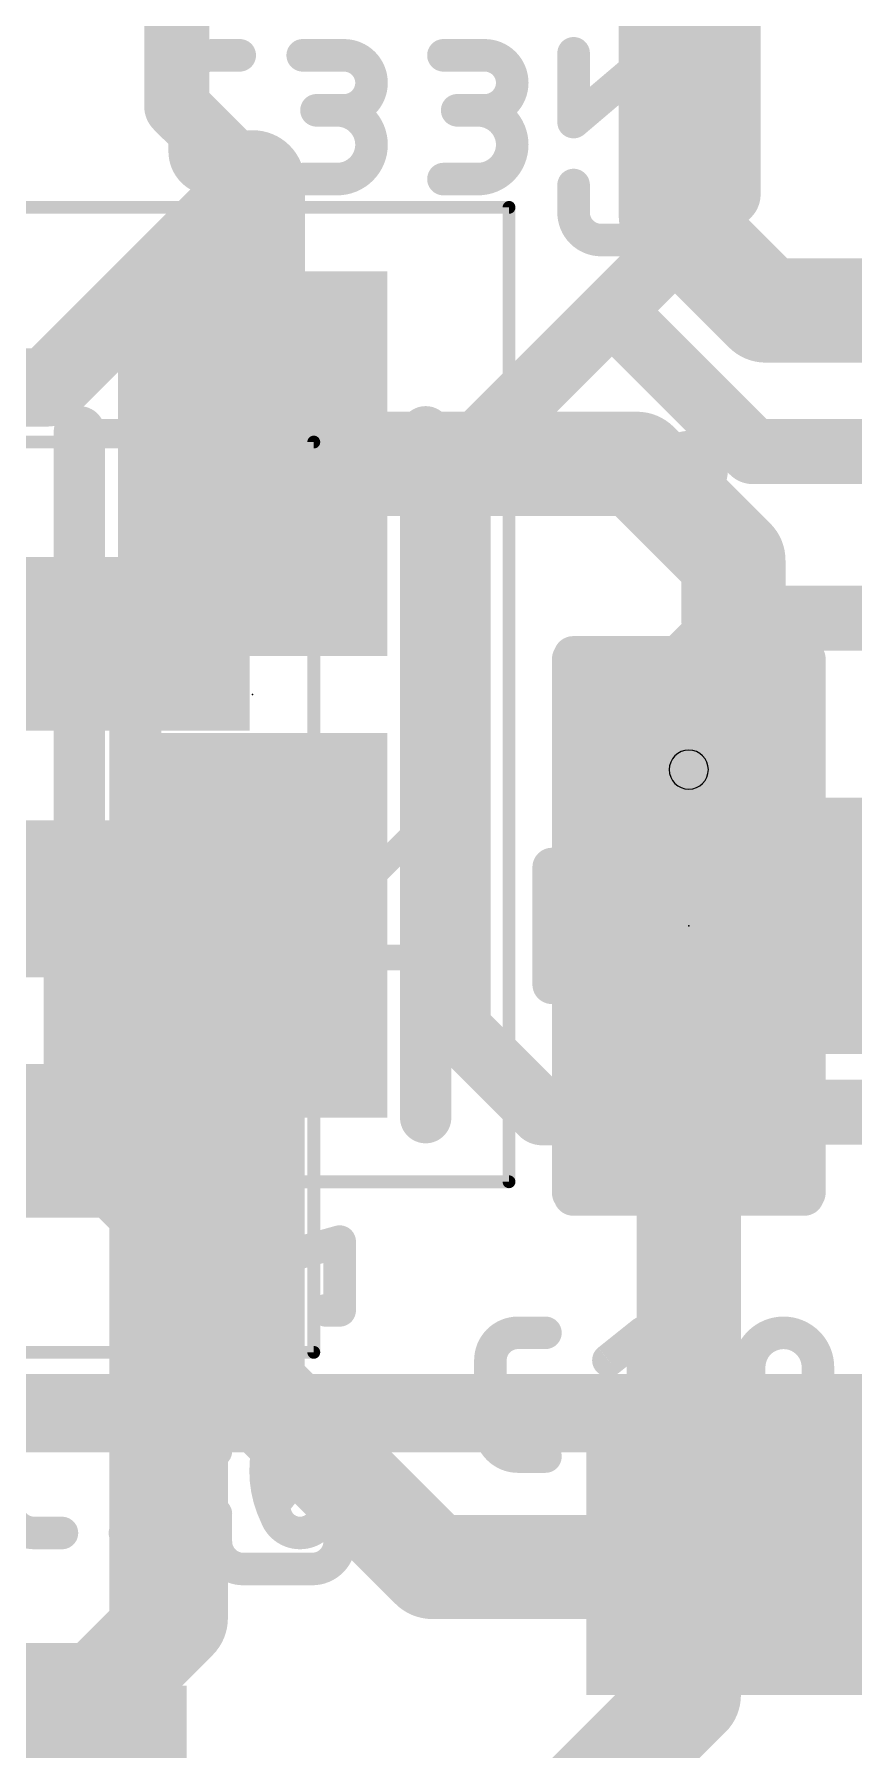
# Model space of a CAD drawing. Extents: x 23.6 to 57.9, y 14.1 to 54.9.
# Drawn here: x 37.05 to 40.24, y 17.79 to 24.48 of the extents above; entities that cross this region are included whole.
import ezdxf

# ---------------------------------------------------------------- set-up
doc = ezdxf.new("R2010")
doc.units = 0
for name, color, linetype in [('1', 12, 'CONTINUOUS'), ('16', 132, 'CONTINUOUS'), ('18', 110, 'CONTINUOUS'), ('21', 253, 'CONTINUOUS'), ('22', 253, 'CONTINUOUS'), ('23', 53, 'CONTINUOUS'), ('24', 53, 'CONTINUOUS'), ('25', 253, 'CONTINUOUS'), ('26', 253, 'CONTINUOUS'), ('39', 12, 'CONTINUOUS'), ('41', 12, 'CONTINUOUS'), ('51', 253, 'CONTINUOUS'), ('52', 253, 'CONTINUOUS')]:
    doc.layers.add(name, color=color, linetype=linetype)

# ---------------------------------------------------------------- blocks, each defined once
blk = doc.blocks.new('RECT')
blk.add_solid([(-0.5, -0.5), (0.5, -0.5), (-0.5, 0.5), (0.5, 0.5)])
blk = doc.blocks.new('ROUNDV')
at = {"const_width": 0.5}
blk.add_lwpolyline([(0, -0.25, 1), (0, 0.25, 1), (0, -0.25)], format="xyb", dxfattribs=at)

msp = doc.modelspace()

# ---------------------------------------------------------------- linework, layer by layer
at = {"layer": '1'}
for points, const_width in [([(39.753, 25.283), (39.753, 23.853)], 0.254), ([(37.604, 25.105), (37.604, 24.196)], 0.254), ([(37.604, 24.196), (37.9, 23.9)], 0.254), ([(37.1, 23.1), (37.9, 23.9)], 0.3048), ([(39.753, 23.853), (39.3, 23.4)], 0.254), ([(39.3, 23.4), (38.7, 22.8)], 0.254), ([(39.85, 22.85), (39.3, 23.4)], 0.254), ([(35.3, 23.1), (37.1, 23.1)], 0.3048), ([(40.825, 22.85), (39.85, 22.85)], 0.254), ([(38.7, 22.8), (38.7, 20.6)], 0.254), ([(39.7738, 22.2), (39.6, 22.0262)], 0.254), ([(40.825, 22.2), (39.7738, 22.2)], 0.254), ([(36.562, 22.062), (37.288, 22.062)], 0.3048), ([(39.6, 21.7262), (39.6, 22.0262)], 0.254), ([(37.288, 21.112), (37.288, 20.162)], 0.4064), ([(38.7, 20.6), (39.0286, 20.2714)], 0.254), ([(39.6, 20.2714), (39.5, 20.2714)], 0.4064), ([(39.6, 18), (39.6, 20.2714)], 0.4064), ([(37.288, 20.162), (37.6, 19.85)], 0.4064), ([(39.0286, 20.2714), (39.6, 20.2714)], 0.254), ([(39.6, 20.2738), (40.4738, 20.2738)], 0.254), ([(39.6, 20.2738), (39.6, 20.2714)], 0.19), ([(37.6, 19.85), (37.6, 18.3)], 0.4064), ([(33.5, 19.1), (51.9, 19.1)], 0.3048), ([(37.6, 18.3), (37.3, 18)], 0.4064), ([(37.3, 18), (34.8, 18)], 0.4064), ([(38.9262, 17.3262), (39.6, 18)], 0.4064)]:
    msp.add_lwpolyline(points, dxfattribs=dict(at, const_width=const_width))
for points, const_width in [([(37.6489, 24.2409, 1), (37.5591, 24.1511)], 0.127), ([(37.5405, 24.196, 1), (37.6675, 24.196)], 0.127), ([(37.9539, 23.8461, 1), (37.8461, 23.9539)], 0.1524), ([(37.8551, 23.8551, 1), (37.9449, 23.9449)], 0.127), ([(39.7979, 23.8081, 1), (39.7081, 23.8979)], 0.127), ([(39.6895, 23.853, 1), (39.8165, 23.853)], 0.127), ([(39.3449, 23.4449, 1), (39.2551, 23.3551)], 0.127), ([(39.2551, 23.4449, 1), (39.3449, 23.3551)], 0.127), ([(39.3449, 23.3551, 1), (39.2551, 23.4449)], 0.127), ([(37.0461, 23.1539, 1), (37.1539, 23.0461)], 0.1524), ([(37.1, 23.0238, 1), (37.1, 23.1762)], 0.1524), ([(39.85, 22.9135, 1), (39.85, 22.7865)], 0.127), ([(39.8051, 22.8051, 1), (39.8949, 22.8949)], 0.127), ([(38.7635, 22.8, 1), (38.6365, 22.8)], 0.127), ([(38.6551, 22.8449, 1), (38.7449, 22.7551)], 0.127), ([(39.7738, 22.2635, 1), (39.7738, 22.1365)], 0.127), ([(39.8187, 22.1551, 1), (39.7289, 22.2449)], 0.127), ([(37.288, 21.9858, 1), (37.288, 22.1382)], 0.1524), ([(39.6635, 22.0262, 1), (39.5365, 22.0262)], 0.127), ([(39.5551, 22.0711, 1), (39.6449, 21.9813)], 0.127), ([(39.5365, 21.7262, 1), (39.6635, 21.7262)], 0.127), ([(37.3896, 21.112, 1), (37.1864, 21.112)], 0.2032), ([(38.7449, 20.6449, 1), (38.6551, 20.5551)], 0.127), ([(38.6365, 20.6, 1), (38.7635, 20.6)], 0.127), ([(39.5, 20.373, 1), (39.5, 20.1698)], 0.2032), ([(39.7016, 20.2714, 1), (39.4984, 20.2714)], 0.2032), ([(39.6, 20.1698, 1), (39.6, 20.373)], 0.2032), ([(37.3598, 20.2338, 1), (37.2162, 20.0902)], 0.2032), ([(39.0286, 20.3349, 1), (39.0286, 20.2079)], 0.127), ([(38.9837, 20.2265, 1), (39.0735, 20.3163)], 0.127), ([(39.6, 20.3373, 1), (39.6, 20.2103)], 0.127), ([(39.6475, 20.2738, 1), (39.5525, 20.2738)], 0.095), ([(39.6, 20.2079, 1), (39.6, 20.3349)], 0.127), ([(39.5525, 20.2714, 1), (39.6475, 20.2714)], 0.095), ([(37.1864, 20.162, 1), (37.3896, 20.162)], 0.2032), ([(37.7016, 19.85, 1), (37.4984, 19.85)], 0.2032), ([(37.5282, 19.7782, 1), (37.6718, 19.9218)], 0.2032), ([(37.6718, 18.2282, 1), (37.5282, 18.3718)], 0.2032), ([(37.4984, 18.3, 1), (37.7016, 18.3)], 0.2032), ([(37.3, 17.8984, 1), (37.3, 18.1016)], 0.2032), ([(39.6718, 17.9282, 1), (39.5282, 18.0718)], 0.2032), ([(37.2282, 18.0718, 1), (37.3718, 17.9282)], 0.2032), ([(39.4984, 18, 1), (39.7016, 18)], 0.2032)]:
    msp.add_lwpolyline(points, format="xyb", dxfattribs=dict(at, const_width=const_width))
at = {"layer": '16', "const_width": 0.4064}
for points in [[(39.53, 24.939), (39.53, 23.77)], [(37.9, 22.803), (37.9, 23.9)], [(39.53, 23.77), (39.9, 23.4)], [(39.9, 23.4), (40.6, 23.4)], [(37.8992, 22.8022), (37.9, 22.803)], [(37.8992, 22.8022), (39.3978, 22.8022)], [(39.3978, 22.8022), (39.7738, 22.4262)], [(39.7738, 22.4262), (39.7738, 22.2)], [(37.8992, 21.0022), (36.1978, 21.0022)], [(37.8992, 19.2008), (37.8992, 21.0022)], [(38.6, 18.5), (37.8992, 19.2008)], [(39.775, 18.5), (38.6, 18.5)], [(39.775, 18.5), (42.5, 18.5)]]:
    msp.add_lwpolyline(points, dxfattribs=at)
at = {"layer": '16', "const_width": 0.2032}
for points in [[(38.0016, 23.9, 1), (37.7984, 23.9)], [(39.6018, 23.8418, 1), (39.4582, 23.6982)], [(39.4284, 23.77, 1), (39.6316, 23.77)], [(39.9, 23.5016, 1), (39.9, 23.2984)], [(39.8282, 23.3282, 1), (39.9718, 23.4718)], [(37.8992, 22.9038, 1), (37.8992, 22.7006)], [(37.8274, 22.874, 1), (37.971, 22.7304)], [(37.9718, 22.7312, 1), (37.8282, 22.8748)], [(39.4696, 22.874, 1), (39.326, 22.7304)], [(39.3978, 22.7006, 1), (39.3978, 22.9038)], [(37.7984, 22.803, 1), (38.0016, 22.803)], [(39.8754, 22.4262, 1), (39.6722, 22.4262)], [(39.702, 22.3544, 1), (39.8456, 22.498)], [(39.6722, 22.2, 1), (39.8754, 22.2)], [(38.0008, 21.0022, 1), (37.7976, 21.0022)], [(37.8992, 20.9006, 1), (37.8992, 21.1038)], [(37.971, 19.2726, 1), (37.8274, 19.129)], [(37.7976, 19.2008, 1), (38.0008, 19.2008)], [(38.6, 18.6016, 1), (38.6, 18.3984)], [(38.5282, 18.4282, 1), (38.6718, 18.5718)], [(39.775, 18.6016, 1), (39.775, 18.3984)], [(39.775, 18.3984, 1), (39.775, 18.6016)]]:
    msp.add_lwpolyline(points, format="xyb", dxfattribs=at)
at = {"layer": '21'}
for points, const_width in [([(39.6, 22.8542, 1), (39.6, 22.7018)], 0.1524), ([(39.6, 22.7018, 1), (39.6, 22.8542)], 0.1524), ([(39.6, 22.8923, 1), (39.6, 22.8161)], 0.0762), ([(39.6, 22.8161, 1), (39.6, 22.8923)], 0.0762), ([(39.6, 22.7399, 1), (39.6, 22.6637)], 0.0762), ([(39.6, 22.6637, 1), (39.6, 22.7399)], 0.0762), ([(39.1047, 21.2286, 1), (39.0285, 21.2286)], 0.0762), ([(40.1715, 21.2286, 1), (40.0953, 21.2286)], 0.0762), ([(39.0285, 20.7714, 1), (39.1047, 20.7714)], 0.0762), ([(40.0953, 20.7714, 1), (40.1715, 20.7714)], 0.0762)]:
    msp.add_lwpolyline(points, format="xyb", dxfattribs=dict(at, const_width=const_width))
at = {"layer": '21', "const_width": 0.1524}
for points in [[(39.0666, 21.2286), (39.0666, 20.7714)], [(40.1334, 20.7714), (40.1334, 21.2286)]]:
    msp.add_lwpolyline(points, dxfattribs=at)
at = {"layer": '22'}
for points, const_width in [([(37.2242, 20.8772), (37.2242, 22.9272)], 0.2), ([(38.5742, 22.9272), (38.5742, 20.2522)], 0.2), ([(37.442, 22.337), (36.592, 22.337)], 0.127), ([(37.442, 18.337), (37.442, 22.337)], 0.127)]:
    msp.add_lwpolyline(points, dxfattribs=dict(at, const_width=const_width))
for points, const_width in [([(37.2742, 22.9272, 1), (37.1742, 22.9272)], 0.1), ([(38.6242, 22.9272, 1), (38.5242, 22.9272)], 0.1), ([(37.4738, 22.337, 1), (37.4102, 22.337)], 0.0635), ([(37.442, 22.3053, 1), (37.442, 22.3687)], 0.0635), ([(37.1742, 20.8772, 1), (37.2742, 20.8772)], 0.1), ([(38.5242, 20.2522, 1), (38.6242, 20.2522)], 0.1), ([(37.4102, 18.337, 1), (37.4738, 18.337)], 0.0635)]:
    msp.add_lwpolyline(points, format="xyb", dxfattribs=dict(at, const_width=const_width))
at = {"layer": '23', "const_width": 0.1524}
for points in [[(39.6, 21.254), (39.6, 20.746)], [(39.346, 21), (39.854, 21)]]:
    msp.add_lwpolyline(points, dxfattribs=at)
at = {"layer": '23', "const_width": 0.0762}
for points in [[(39.6381, 21.254, 1), (39.5619, 21.254)], [(39.346, 21.0381, 1), (39.346, 20.9619)], [(39.854, 20.9619, 1), (39.854, 21.0381)], [(39.5619, 20.746, 1), (39.6381, 20.746)]]:
    msp.add_lwpolyline(points, format="xyb", dxfattribs=at)
at = {"layer": '23'}
msp.add_point((39.6, 21), dxfattribs=at)
at = {"layer": '24'}
msp.add_point((37.8992, 21.9022), dxfattribs=at)
at = {"layer": '25'}
for points, const_width in [([(37.7421, 24.3952, 0.4142), (37.6349, 24.288)], 0.127), ([(37.7421, 24.427, 1), (37.7421, 24.3635)], 0.0635), ([(37.7421, 24.3635, 1), (37.7421, 24.427)], 0.0635), ([(37.8493, 24.3635, 1), (37.8493, 24.427)], 0.0635), ([(38.0949, 24.427, 1), (38.0949, 24.3635)], 0.0635), ([(38.2558, 24.1807, 1), (38.2558, 24.3952)], 0.127), ([(38.2558, 24.427, 1), (38.2558, 24.3635)], 0.0635), ([(38.2558, 24.3635, 1), (38.2558, 24.427)], 0.0635), ([(38.6436, 24.427, 1), (38.6436, 24.3635)], 0.0635), ([(38.8044, 24.1807, 1), (38.8044, 24.3952)], 0.127), ([(38.8044, 24.427, 1), (38.8044, 24.3635)], 0.0635), ([(38.8044, 24.3635, 1), (38.8044, 24.427)], 0.0635), ([(37.6666, 24.288, 1), (37.6031, 24.288)], 0.0635), ([(37.6031, 24.288, 1), (37.6666, 24.288)], 0.0635), ([(38.1486, 24.2125, 1), (38.1486, 24.149)], 0.0635), ([(38.229, 23.9126, 1), (38.229, 24.1807)], 0.127), ([(38.229, 24.2125, 1), (38.229, 24.149)], 0.0635), ([(38.2558, 24.2125, 1), (38.2558, 24.149)], 0.0635), ([(38.2558, 24.149, 1), (38.2558, 24.2125)], 0.0635), ([(38.6972, 24.2125, 1), (38.6972, 24.149)], 0.0635), ([(38.7776, 23.9126, 1), (38.7776, 24.1807)], 0.127), ([(38.7776, 24.2125, 1), (38.7776, 24.149)], 0.0635), ([(38.8044, 24.2125, 1), (38.8044, 24.149)], 0.0635), ([(38.8044, 24.149, 1), (38.8044, 24.2125)], 0.0635), ([(37.6666, 24.0199, 1), (37.6031, 24.0199)], 0.0635), ([(37.6031, 24.0199, 1), (37.6666, 24.0199)], 0.0635), ([(37.6349, 24.0199, 0.4142), (37.7421, 23.9126)], 0.127), ([(37.7421, 23.9444, 1), (37.7421, 23.8809)], 0.0635), ([(37.7421, 23.8809, 1), (37.7421, 23.9444)], 0.0635), ([(37.8493, 23.8809, 1), (37.8493, 23.9444)], 0.0635), ([(38.0949, 23.9444, 1), (38.0949, 23.8809)], 0.0635), ([(38.229, 23.9444, 1), (38.229, 23.8809)], 0.0635), ([(38.229, 23.8809, 1), (38.229, 23.9444)], 0.0635), ([(38.6436, 23.9444, 1), (38.6436, 23.8809)], 0.0635), ([(38.7776, 23.9444, 1), (38.7776, 23.8809)], 0.0635), ([(38.7776, 23.8809, 1), (38.7776, 23.9444)], 0.0635), ([(38.9338, 19.4131, 0.4142), (38.8266, 19.3059)], 0.127), ([(38.9338, 19.4448, 1), (38.9338, 19.3814)], 0.0635), ([(38.9338, 19.3814, 1), (38.9338, 19.4448)], 0.0635), ([(39.0411, 19.3814, 1), (39.0411, 19.4448)], 0.0635), ([(39.4525, 19.4131, 1), (39.389, 19.4131)], 0.0635), ([(39.4406, 19.3883, 1), (39.4009, 19.4379)], 0.0635), ([(40.1034, 19.279, 1), (39.8353, 19.279)], 0.127), ([(38.8583, 19.3059, 1), (38.7948, 19.3059)], 0.0635), ([(38.7948, 19.3059, 1), (38.8583, 19.3059)], 0.0635), ([(39.2668, 19.3306, 1), (39.3065, 19.2811)], 0.0635), ([(39.867, 19.279, 1), (39.8035, 19.279)], 0.0635), ([(40.1352, 19.279, 1), (40.0717, 19.279)], 0.0635), ([(39.867, 19.2522, 1), (39.8035, 19.2522)], 0.0635), ([(39.8035, 19.279, 1), (39.867, 19.279)], 0.0635), ([(39.8035, 19.2522, 1), (39.867, 19.2522)], 0.0635), ([(39.8353, 19.2522, 0.4142), (39.9425, 19.145)], 0.127), ([(40.0717, 19.279, 1), (40.1352, 19.279)], 0.0635), ([(39.8889, 18.9305, 0.4142), (40.1034, 19.145)], 0.127), ([(39.9425, 19.1767, 1), (39.9425, 19.1132)], 0.0635), ([(39.9425, 19.1132, 1), (39.9425, 19.1767)], 0.0635), ([(40.1352, 19.145, 1), (40.0717, 19.145)], 0.0635), ([(40.1034, 19.1132, 1), (40.1034, 19.1767)], 0.0635), ([(37.0489, 19.1151, 0.4142), (36.9416, 19.0078)], 0.127), ([(37.0489, 19.1468, 1), (37.0489, 19.0833)], 0.0635), ([(37.0489, 19.0833, 1), (37.0489, 19.1468)], 0.0635), ([(37.1561, 19.0833, 1), (37.1561, 19.1468)], 0.0635), ([(37.5492, 19.1151, 0.3252), (37.4017, 19.0078)], 0.127), ([(37.6698, 18.9944, 0.4142), (37.5492, 19.1151)], 0.127), ([(37.5492, 19.1468, 1), (37.5492, 19.0833)], 0.0635), ([(37.5492, 19.0833, 1), (37.5492, 19.1468)], 0.0635), ([(38.0844, 19.1151, 0.3205), (37.9905, 19.048)], 0.127), ([(38.1782, 19.048, 0.3205), (38.0844, 19.1151)], 0.127), ([(38.0844, 19.1468, 1), (38.0844, 19.0833)], 0.0635), ([(38.0844, 19.0833, 1), (38.0844, 19.1468)], 0.0635), ([(40.0717, 19.145, 1), (40.1352, 19.145)], 0.0635), ([(37.9905, 19.048, 0.1139), (37.9503, 18.8738)], 0.127), ([(37.9605, 19.0583, 1), (38.0206, 19.0378)], 0.0635), ([(38.0191, 19.0341, 1), (37.962, 19.062)], 0.0635), ([(38.2068, 19.062, 1), (38.1497, 19.0341)], 0.0635), ([(38.2184, 18.8738, 0.1139), (38.1782, 19.048)], 0.127), ([(38.1482, 19.0377, 1), (38.2083, 19.0583)], 0.0635), ([(38.2164, 18.988, 1), (38.1668, 19.0277)], 0.0635), ([(38.8583, 19.0377, 1), (38.7948, 19.0377)], 0.0635), ([(38.7948, 19.0377, 1), (38.8583, 19.0377)], 0.0635), ([(38.8266, 19.0377, 0.4142), (38.9338, 18.9305)], 0.127), ([(37.3715, 19.0176, 1), (37.4319, 18.998)], 0.0635), ([(37.6296, 18.9006, 0.2053), (37.6698, 18.9944)], 0.127), ([(37.7016, 18.9944, 1), (37.6381, 18.9944)], 0.0635), ([(37.6381, 18.9944, 1), (37.7016, 18.9944)], 0.0635), ([(37.6077, 18.9236, 1), (37.6515, 18.8776)], 0.0635), ([(37.6538, 18.88, 1), (37.6054, 18.9211)], 0.0635), ([(37.9503, 18.8738, 0.1139), (37.9905, 18.6995)], 0.127), ([(37.9821, 18.8738, 1), (37.9186, 18.8738)], 0.0635), ([(38.1782, 18.6995, 0.1139), (38.2184, 18.8738)], 0.127), ([(38.2502, 18.8738, 1), (38.1867, 18.8738)], 0.0635), ([(38.9338, 18.9623, 1), (38.9338, 18.8988)], 0.0635), ([(38.9338, 18.8988, 1), (38.9338, 18.9623)], 0.0635), ([(39.0411, 18.8988, 1), (39.0411, 18.9623)], 0.0635), ([(39.2867, 18.9623, 1), (39.2867, 18.8988)], 0.0635), ([(39.389, 18.9305, 1), (39.4525, 18.9305)], 0.0635), ([(39.5548, 18.8988, 1), (39.5548, 18.9623)], 0.0635), ([(39.8889, 18.9623, 1), (39.8889, 18.8988)], 0.0635), ([(37.9186, 18.8738, 1), (37.9821, 18.8738)], 0.0635), ([(38.1867, 18.8738, 1), (38.2502, 18.8738)], 0.0635), ([(36.9416, 18.7397, 0.4142), (37.0489, 18.6325)], 0.127), ([(37.9524, 18.7596, 1), (38.0019, 18.7199)], 0.0635), ([(37.9905, 18.6995, 0.3205), (38.0844, 18.6325)], 0.127), ([(38.0206, 18.7098, 1), (37.9605, 18.6892)], 0.0635), ([(37.962, 18.6856, 1), (38.0191, 18.7134)], 0.0635), ([(38.0844, 18.6325, 0.3205), (38.1782, 18.6995)], 0.127), ([(38.1497, 18.7134, 1), (38.2068, 18.6856)], 0.0635), ([(38.2083, 18.6892, 1), (38.1482, 18.7098)], 0.0635), ([(37.0489, 18.6642, 1), (37.0489, 18.6007)], 0.0635), ([(37.0489, 18.6007, 1), (37.0489, 18.6642)], 0.0635), ([(37.1561, 18.6007, 1), (37.1561, 18.6642)], 0.0635), ([(37.4017, 18.6642, 1), (37.4017, 18.6007)], 0.0635), ([(37.3775, 18.653, 1), (37.4259, 18.6119)], 0.0635), ([(37.6698, 18.6007, 1), (37.6698, 18.6642)], 0.0635), ([(38.0844, 18.6642, 1), (38.0844, 18.6007)], 0.0635), ([(38.0844, 18.6007, 1), (38.0844, 18.6642)], 0.0635)]:
    msp.add_lwpolyline(points, format="xyb", dxfattribs=dict(at, const_width=const_width))
at = {"layer": '25', "const_width": 0.127}
for points in [[(37.7421, 24.3952), (37.8493, 24.3952)], [(38.0949, 24.3952), (38.2558, 24.3952)], [(38.6436, 24.3952), (38.8044, 24.3952)], [(37.6349, 24.0199), (37.6349, 24.288)], [(38.2558, 24.1807), (38.1486, 24.1807)], [(38.8044, 24.1807), (38.6972, 24.1807)], [(37.8493, 23.9126), (37.7421, 23.9126)], [(38.0949, 23.9126), (38.229, 23.9126)], [(38.6436, 23.9126), (38.7776, 23.9126)], [(38.9338, 19.4131), (39.0411, 19.4131)], [(39.2867, 19.3059), (39.4207, 19.4131)], [(39.4207, 19.4131), (39.4207, 18.9305)], [(38.8266, 19.0377), (38.8266, 19.3059)], [(39.8353, 19.2522), (39.8353, 19.279)], [(40.1034, 19.279), (40.1034, 19.145)], [(40.1034, 19.145), (39.9425, 19.145)], [(37.0489, 19.1151), (37.1561, 19.1151)], [(37.9771, 18.7397), (38.1916, 19.0078)], [(37.6296, 18.9006), (37.4017, 18.6325)], [(39.0411, 18.9305), (38.9338, 18.9305)], [(39.2867, 18.9305), (39.5548, 18.9305)], [(37.1561, 18.6325), (37.0489, 18.6325)], [(37.4017, 18.6325), (37.6698, 18.6325)]]:
    msp.add_lwpolyline(points, dxfattribs=at)
at = {"layer": '26', "const_width": 0.127}
for points in [[(39.1509, 24.135), (39.1509, 24.4031)], [(39.419, 24.3629), (39.1509, 24.135)], [(39.1509, 23.8894), (39.1509, 23.7822)], [(39.6335, 23.7822), (39.6335, 23.8894)], [(39.2581, 23.6749), (39.5263, 23.6749)], [(38.2389, 19.7688), (37.7563, 19.6348)], [(38.2389, 19.5007), (38.2389, 19.7688)], [(38.1853, 19.5007), (38.2389, 19.5007)], [(37.7563, 18.9521), (37.7563, 19.2202)], [(38.2389, 19.0861), (37.7563, 19.0861)], [(38.1317, 18.9521), (38.2389, 19.0861)], [(37.7563, 18.7065), (37.7563, 18.5992)], [(38.2389, 18.5992), (38.2389, 18.7065)], [(37.8635, 18.492), (38.1317, 18.492)]]:
    msp.add_lwpolyline(points, dxfattribs=at)
at = {"layer": '26'}
for points, const_width in [([(39.1827, 24.4031, 1), (39.1191, 24.4031)], 0.0635), ([(39.5128, 24.4031, 0.2053), (39.419, 24.3629)], 0.127), ([(39.4396, 24.3387, 1), (39.3984, 24.3871)], 0.0635), ([(39.6335, 24.2824, 0.4142), (39.5128, 24.4031)], 0.127), ([(39.5128, 24.4348, 1), (39.5128, 24.3713)], 0.0635), ([(39.5128, 24.3713, 1), (39.5128, 24.4348)], 0.0635), ([(39.396, 24.3848, 1), (39.442, 24.341)], 0.0635), ([(39.5263, 24.135, 0.3252), (39.6335, 24.2824)], 0.127), ([(39.6652, 24.2824, 1), (39.6018, 24.2824)], 0.0635), ([(39.6018, 24.2824, 1), (39.6652, 24.2824)], 0.0635), ([(39.1303, 24.1592, 1), (39.1715, 24.1108)], 0.0635), ([(39.1191, 24.135, 1), (39.1827, 24.135)], 0.0635), ([(39.5165, 24.1652, 1), (39.536, 24.1048)], 0.0635), ([(39.1827, 23.8894, 1), (39.1191, 23.8894)], 0.0635), ([(39.6653, 23.8894, 1), (39.6018, 23.8894)], 0.0635), ([(39.1509, 23.7822, 0.4142), (39.2581, 23.6749)], 0.127), ([(39.1827, 23.7822, 1), (39.1191, 23.7822)], 0.0635), ([(39.5263, 23.6749, 0.4142), (39.6335, 23.7822)], 0.127), ([(39.6652, 23.7822, 1), (39.6018, 23.7822)], 0.0635), ([(39.1191, 23.7822, 1), (39.1827, 23.7822)], 0.0635), ([(39.6018, 23.7822, 1), (39.6653, 23.7822)], 0.0635), ([(39.2581, 23.7067, 1), (39.2581, 23.6432)], 0.0635), ([(39.2581, 23.6432, 1), (39.2581, 23.7067)], 0.0635), ([(39.5263, 23.7067, 1), (39.5263, 23.6432)], 0.0635), ([(39.5263, 23.6432, 1), (39.5263, 23.7067)], 0.0635), ([(38.2707, 19.7688, 1), (38.2071, 19.7688)], 0.0635), ([(38.2474, 19.7382, 1), (38.2304, 19.7994)], 0.0635), ([(37.7478, 19.6653, 1), (37.7648, 19.6042)], 0.0635), ([(38.1853, 19.5324, 1), (38.1853, 19.4689)], 0.0635), ([(38.2389, 19.4689, 1), (38.2389, 19.5324)], 0.0635), ([(38.2071, 19.5007, 1), (38.2707, 19.5007)], 0.0635), ([(37.7881, 19.2202, 1), (37.7246, 19.2202)], 0.0635), ([(37.7563, 19.1179, 1), (37.7563, 19.0544)], 0.0635), ([(38.2637, 19.0663, 1), (38.2141, 19.106)], 0.0635), ([(38.2389, 19.0544, 1), (38.2389, 19.1179)], 0.0635), ([(38.1069, 18.9719, 1), (38.1564, 18.9322)], 0.0635), ([(37.7246, 18.9521, 1), (37.7881, 18.9521)], 0.0635), ([(37.7881, 18.7065, 1), (37.7246, 18.7065)], 0.0635), ([(38.2707, 18.7065, 1), (38.2071, 18.7065)], 0.0635), ([(37.7563, 18.5992, 0.4142), (37.8635, 18.492)], 0.127), ([(37.7881, 18.5992, 1), (37.7246, 18.5992)], 0.0635), ([(37.7246, 18.5992, 1), (37.7881, 18.5992)], 0.0635), ([(38.1317, 18.492, 0.4142), (38.2389, 18.5992)], 0.127), ([(38.2071, 18.5992, 1), (38.2707, 18.5992)], 0.0635), ([(38.2706, 18.5992, 1), (38.2072, 18.5992)], 0.0635), ([(37.8635, 18.5237, 1), (37.8635, 18.4602)], 0.0635), ([(37.8635, 18.4602, 1), (37.8635, 18.5237)], 0.0635), ([(38.1317, 18.5237, 1), (38.1317, 18.4602)], 0.0635), ([(38.1317, 18.4602, 1), (38.1317, 18.5237)], 0.0635)]:
    msp.add_lwpolyline(points, format="xyb", dxfattribs=dict(at, const_width=const_width))
at = {"layer": '39', "const_width": 0.1524}
for points in [[(39.1428, 22.0414), (40.0572, 22.0414)], [(39.1428, 19.9586), (39.1428, 22.0414)], [(39.1492, 22.054), (40.0508, 22.054)], [(39.1492, 19.946), (39.1492, 22.054)], [(40.0508, 22.054), (40.0508, 19.946)], [(40.0572, 22.0414), (40.0572, 19.9586)], [(39.1492, 21.9456), (40.0508, 21.9456)], [(39.1492, 21.7932), (40.0508, 21.7932)], [(39.1492, 21.6408), (40.0508, 21.6408)], [(39.1492, 21.4884), (40.0508, 21.4884)], [(39.1492, 21.336), (40.0508, 21.336)], [(39.1492, 21.1836), (40.0508, 21.1836)], [(39.1492, 21.0312), (40.0508, 21.0312)], [(39.1492, 20.8788), (40.0508, 20.8788)], [(39.1492, 20.7264), (40.0508, 20.7264)], [(39.1492, 20.574), (40.0508, 20.574)], [(39.1492, 20.4216), (40.0508, 20.4216)], [(39.1492, 20.2692), (40.0508, 20.2692)], [(39.1492, 20.1168), (40.0508, 20.1168)], [(40.0572, 19.9586), (39.1428, 19.9586)], [(39.1492, 19.9644), (40.0508, 19.9644)], [(40.0508, 19.946), (39.1492, 19.946)]]:
    msp.add_lwpolyline(points, dxfattribs=at)
at = {"layer": '39', "const_width": 0.0762}
for points in [[(39.1428, 22.0795, 1), (39.1428, 22.0033)], [(39.1809, 22.0414, 1), (39.1047, 22.0414)], [(39.1492, 22.0921, 1), (39.1492, 22.0159)], [(39.1873, 22.054, 1), (39.1111, 22.054)], [(40.0889, 22.054, 1), (40.0127, 22.054)], [(40.0953, 22.0414, 1), (40.0191, 22.0414)], [(40.0508, 22.0159, 1), (40.0508, 22.0921)], [(40.0572, 22.0033, 1), (40.0572, 22.0795)], [(39.1492, 21.9837, 1), (39.1492, 21.9075)], [(40.0508, 21.9075, 1), (40.0508, 21.9837)], [(39.1492, 21.8313, 1), (39.1492, 21.7551)], [(40.0508, 21.7551, 1), (40.0508, 21.8313)], [(39.1492, 21.6789, 1), (39.1492, 21.6027)], [(40.0508, 21.6027, 1), (40.0508, 21.6789)], [(39.1492, 21.5265, 1), (39.1492, 21.4503)], [(40.0508, 21.4503, 1), (40.0508, 21.5265)], [(39.1492, 21.3741, 1), (39.1492, 21.2979)], [(40.0508, 21.2979, 1), (40.0508, 21.3741)], [(39.1492, 21.2217, 1), (39.1492, 21.1455)], [(40.0508, 21.1455, 1), (40.0508, 21.2217)], [(39.1492, 21.0693, 1), (39.1492, 20.9931)], [(40.0508, 20.9931, 1), (40.0508, 21.0693)], [(39.1492, 20.9169, 1), (39.1492, 20.8407)], [(40.0508, 20.8407, 1), (40.0508, 20.9169)], [(39.1492, 20.7645, 1), (39.1492, 20.6883)], [(40.0508, 20.6883, 1), (40.0508, 20.7645)], [(39.1492, 20.6121, 1), (39.1492, 20.5359)], [(40.0508, 20.5359, 1), (40.0508, 20.6121)], [(39.1492, 20.4597, 1), (39.1492, 20.3835)], [(40.0508, 20.3835, 1), (40.0508, 20.4597)], [(39.1492, 20.3073, 1), (39.1492, 20.2311)], [(40.0508, 20.2311, 1), (40.0508, 20.3073)], [(39.1492, 20.1549, 1), (39.1492, 20.0787)], [(40.0508, 20.0787, 1), (40.0508, 20.1549)], [(39.1428, 19.9967, 1), (39.1428, 19.9205)], [(39.1492, 20.0025, 1), (39.1492, 19.9263)], [(39.1492, 19.9841, 1), (39.1492, 19.9079)], [(40.0508, 19.9263, 1), (40.0508, 20.0025)], [(40.0508, 19.9079, 1), (40.0508, 19.9841)], [(40.0572, 19.9205, 1), (40.0572, 19.9967)], [(39.1047, 19.9586, 1), (39.1809, 19.9586)], [(39.1111, 19.946, 1), (39.1873, 19.946)], [(40.0127, 19.946, 1), (40.0889, 19.946)], [(40.0191, 19.9586, 1), (40.0953, 19.9586)]]:
    msp.add_lwpolyline(points, format="xyb", dxfattribs=at)
at = {"layer": '41', "const_width": 0.1524}
for points in [[(39.2, 20.5508), (39.2, 21.4492)], [(39.2, 21.4492), (40, 21.4492)], [(39.2, 20.5508), (39.2, 21.4492)], [(39.2, 21.4492), (40, 21.4492)], [(39.2508, 20.5508), (39.2508, 21.4492)], [(39.2508, 21.4492), (39.9492, 21.4492)], [(39.9492, 21.4492), (39.9492, 20.5508)], [(40, 21.4492), (40, 20.5508)], [(40, 21.4492), (40, 20.5508)], [(39.2, 21.336), (40, 21.336)], [(39.2, 21.336), (40, 21.336)], [(39.2508, 21.336), (39.9492, 21.336)], [(39.2, 21.1836), (40, 21.1836)], [(39.2, 21.1836), (40, 21.1836)], [(39.2508, 21.1836), (39.9492, 21.1836)], [(39.2, 21.0312), (40, 21.0312)], [(39.2, 21.0312), (40, 21.0312)], [(39.2508, 21.0312), (39.9492, 21.0312)], [(39.2, 20.8788), (40, 20.8788)], [(39.2, 20.8788), (40, 20.8788)], [(39.2508, 20.8788), (39.9492, 20.8788)], [(39.2, 20.7264), (40, 20.7264)], [(39.2, 20.7264), (40, 20.7264)], [(39.2508, 20.7264), (39.9492, 20.7264)], [(39.2, 20.574), (40, 20.574)], [(39.2, 20.574), (40, 20.574)], [(40, 20.5508), (39.2, 20.5508)], [(40, 20.5508), (39.2, 20.5508)], [(39.2508, 20.574), (39.9492, 20.574)], [(39.9492, 20.5508), (39.2508, 20.5508)]]:
    msp.add_lwpolyline(points, dxfattribs=at)
at = {"layer": '41', "const_width": 0.0762}
for points in [[(39.2381, 21.4492, 1), (39.1619, 21.4492)], [(39.2, 21.4873, 1), (39.2, 21.4111)], [(39.2381, 21.4492, 1), (39.1619, 21.4492)], [(39.2, 21.4873, 1), (39.2, 21.4111)], [(39.2889, 21.4492, 1), (39.2127, 21.4492)], [(39.2508, 21.4873, 1), (39.2508, 21.4111)], [(39.9873, 21.4492, 1), (39.9111, 21.4492)], [(39.9492, 21.4111, 1), (39.9492, 21.4873)], [(40.0381, 21.4492, 1), (39.9619, 21.4492)], [(40.0381, 21.4492, 1), (39.9619, 21.4492)], [(40, 21.4111, 1), (40, 21.4873)], [(40, 21.4111, 1), (40, 21.4873)], [(39.2, 21.3741, 1), (39.2, 21.2979)], [(39.2, 21.3741, 1), (39.2, 21.2979)], [(39.2508, 21.3741, 1), (39.2508, 21.2979)], [(39.9492, 21.2979, 1), (39.9492, 21.3741)], [(40, 21.2979, 1), (40, 21.3741)], [(40, 21.2979, 1), (40, 21.3741)], [(39.2, 21.2217, 1), (39.2, 21.1455)], [(39.2, 21.2217, 1), (39.2, 21.1455)], [(39.2508, 21.2217, 1), (39.2508, 21.1455)], [(39.9492, 21.1455, 1), (39.9492, 21.2217)], [(40, 21.1455, 1), (40, 21.2217)], [(40, 21.1455, 1), (40, 21.2217)], [(39.2, 21.0693, 1), (39.2, 20.9931)], [(39.2, 21.0693, 1), (39.2, 20.9931)], [(39.2508, 21.0693, 1), (39.2508, 20.9931)], [(39.9492, 20.9931, 1), (39.9492, 21.0693)], [(40, 20.9931, 1), (40, 21.0693)], [(40, 20.9931, 1), (40, 21.0693)], [(39.2, 20.9169, 1), (39.2, 20.8407)], [(39.2, 20.9169, 1), (39.2, 20.8407)], [(39.2508, 20.9169, 1), (39.2508, 20.8407)], [(39.9492, 20.8407, 1), (39.9492, 20.9169)], [(40, 20.8407, 1), (40, 20.9169)], [(40, 20.8407, 1), (40, 20.9169)], [(39.2, 20.7645, 1), (39.2, 20.6883)], [(39.2, 20.7645, 1), (39.2, 20.6883)], [(39.2508, 20.7645, 1), (39.2508, 20.6883)], [(39.9492, 20.6883, 1), (39.9492, 20.7645)], [(40, 20.6883, 1), (40, 20.7645)], [(40, 20.6883, 1), (40, 20.7645)], [(39.2, 20.6121, 1), (39.2, 20.5359)], [(39.2, 20.6121, 1), (39.2, 20.5359)], [(39.2, 20.5889, 1), (39.2, 20.5127)], [(39.2, 20.5889, 1), (39.2, 20.5127)], [(39.2508, 20.6121, 1), (39.2508, 20.5359)], [(39.2508, 20.5889, 1), (39.2508, 20.5127)], [(39.9492, 20.5359, 1), (39.9492, 20.6121)], [(39.9492, 20.5127, 1), (39.9492, 20.5889)], [(40, 20.5359, 1), (40, 20.6121)], [(40, 20.5359, 1), (40, 20.6121)], [(40, 20.5127, 1), (40, 20.5889)], [(40, 20.5127, 1), (40, 20.5889)], [(39.1619, 20.5508, 1), (39.2381, 20.5508)], [(39.1619, 20.5508, 1), (39.2381, 20.5508)], [(39.2127, 20.5508, 1), (39.2889, 20.5508)], [(39.9111, 20.5508, 1), (39.9873, 20.5508)], [(39.9619, 20.5508, 1), (40.0381, 20.5508)], [(39.9619, 20.5508, 1), (40.0381, 20.5508)]]:
    msp.add_lwpolyline(points, format="xyb", dxfattribs=at)
at = {"layer": '51'}
for points, const_width in [([(33.938, 22.887), (38.138, 22.887)], 0.05), ([(38.138, 22.887), (38.138, 19.337)], 0.05), ([(39.1936, 21.7874), (39.1936, 21.508)], 0.1524), ([(40.0064, 21.7874), (39.1936, 21.7874)], 0.1524), ([(40.0064, 21.508), (40.0064, 21.7874)], 0.1524), ([(39.1936, 21.508), (40.0064, 21.508)], 0.1524), ([(39.1936, 21.508), (39.1936, 20.492)], 0.1524), ([(40.0064, 20.492), (40.0064, 21.508)], 0.1524), ([(40.0064, 20.492), (39.1936, 20.492)], 0.1524), ([(39.1936, 20.492), (39.1936, 20.2126)], 0.1524), ([(40.0064, 20.2126), (40.0064, 20.492)], 0.1524), ([(39.1936, 20.2126), (40.0064, 20.2126)], 0.1524), ([(38.138, 19.337), (33.938, 19.337)], 0.05)]:
    msp.add_lwpolyline(points, dxfattribs=dict(at, const_width=const_width))
for points, const_width in [([(38.1505, 22.887, 1), (38.1255, 22.887)], 0.025), ([(38.138, 22.8745, 1), (38.138, 22.8995)], 0.025), ([(39.2317, 21.7874, 1), (39.1555, 21.7874)], 0.0762), ([(39.1936, 21.8255, 1), (39.1936, 21.7493)], 0.0762), ([(40.0445, 21.7874, 1), (39.9683, 21.7874)], 0.0762), ([(40.0064, 21.7493, 1), (40.0064, 21.8255)], 0.0762), ([(39.1936, 21.5461, 1), (39.1936, 21.4699)], 0.0762), ([(39.2317, 21.508, 1), (39.1555, 21.508)], 0.0762), ([(39.1555, 21.508, 1), (39.2317, 21.508)], 0.0762), ([(40.0445, 21.508, 1), (39.9683, 21.508)], 0.0762), ([(39.9683, 21.508, 1), (40.0445, 21.508)], 0.0762), ([(40.0064, 21.4699, 1), (40.0064, 21.5461)], 0.0762), ([(39.1936, 20.5301, 1), (39.1936, 20.4539)], 0.0762), ([(39.2317, 20.492, 1), (39.1555, 20.492)], 0.0762), ([(40.0445, 20.492, 1), (39.9683, 20.492)], 0.0762), ([(40.0064, 20.4539, 1), (40.0064, 20.5301)], 0.0762), ([(39.1555, 20.492, 1), (39.2317, 20.492)], 0.0762), ([(39.9683, 20.492, 1), (40.0445, 20.492)], 0.0762), ([(39.1936, 20.2507, 1), (39.1936, 20.1745)], 0.0762), ([(40.0064, 20.1745, 1), (40.0064, 20.2507)], 0.0762), ([(39.1555, 20.2126, 1), (39.2317, 20.2126)], 0.0762), ([(39.9683, 20.2126, 1), (40.0445, 20.2126)], 0.0762), ([(38.1255, 19.337, 1), (38.1505, 19.337)], 0.025), ([(38.138, 19.3245, 1), (38.138, 19.3495)], 0.025)]:
    msp.add_lwpolyline(points, format="xyb", dxfattribs=dict(at, const_width=const_width))
for start, end in [(90, 270), (270, 90)]:
    msp.add_arc((39.6, 21.6096), 0.0762, start, end, dxfattribs=at)
at = {"layer": '52'}
for points, const_width in [([(38.8992, 23.8022), (36.8992, 23.8022)], 0.05), ([(38.8992, 20.0022), (38.8992, 23.8022)], 0.05), ([(38.5742, 22.9272), (37.2242, 22.9272)], 0.1), ([(37.2242, 22.9272), (37.2242, 20.8772)], 0.1), ([(38.5742, 20.8772), (38.5742, 22.9272)], 0.1), ([(37.442, 22.337), (36.642, 22.337)], 0.2032), ([(37.442, 14.837), (37.442, 22.337)], 0.2032), ([(38.0492, 20.8772), (38.5742, 21.4022)], 0.1), ([(37.2242, 20.8772), (38.5742, 20.8772)], 0.1), ([(36.8992, 20.0022), (38.8992, 20.0022)], 0.05)]:
    msp.add_lwpolyline(points, dxfattribs=dict(at, const_width=const_width))
for points, const_width in [([(38.9117, 23.8022, 1), (38.8867, 23.8022)], 0.025), ([(38.8992, 23.7897, 1), (38.8992, 23.8147)], 0.025), ([(37.2242, 22.9522, 1), (37.2242, 22.9022)], 0.05), ([(37.2492, 22.9272, 1), (37.1992, 22.9272)], 0.05), ([(38.5992, 22.9272, 1), (38.5492, 22.9272)], 0.05), ([(38.5742, 22.9022, 1), (38.5742, 22.9522)], 0.05), ([(37.4928, 22.337, 1), (37.3912, 22.337)], 0.1016), ([(37.442, 22.2862, 1), (37.442, 22.3878)], 0.1016), ([(38.5919, 21.3845, 1), (38.5565, 21.4199)], 0.05), ([(37.2242, 20.9022, 1), (37.2242, 20.8522)], 0.05), ([(37.1992, 20.8772, 1), (37.2492, 20.8772)], 0.05), ([(38.0315, 20.8949, 1), (38.0669, 20.8595)], 0.05), ([(38.5492, 20.8772, 1), (38.5992, 20.8772)], 0.05), ([(38.5742, 20.8522, 1), (38.5742, 20.9022)], 0.05), ([(38.8867, 20.0022, 1), (38.9117, 20.0022)], 0.025), ([(38.8992, 19.9897, 1), (38.8992, 20.0147)], 0.025)]:
    msp.add_lwpolyline(points, format="xyb", dxfattribs=dict(at, const_width=const_width))

# ---------------------------------------------------------------- block references
at = {"layer": '1', "xscale": 1.2, "yscale": 0.6}
for p in [(37.288, 22.062), (37.288, 21.112), (37.288, 20.162)]:
    msp.add_blockref('RECT', p, dxfattribs=at)
at = {"layer": '1', "xscale": 0.4524, "yscale": 0.6984, "rotation": 270}
for p in [(39.6, 21.7262), (39.6, 20.2738)]:
    msp.add_blockref('RECT', p, dxfattribs=at)
at = {"layer": '16'}
for p, xscale, yscale, rotation in [((37.8992, 22.8022), 1.5, 1.05, 90), ((37.8992, 21.0022), 1.5, 1.05, 90), ((36.842, 16.337), 3.4, 1.6, 270)]:
    msp.add_blockref('RECT', p, dxfattribs=dict(at, xscale=xscale, yscale=yscale, rotation=rotation))
at = {"layer": '16', "yscale": 1.15, "rotation": 270}
for p in [(39.775, 21), (39.775, 18.5)]:
    msp.add_blockref('RECT', p, dxfattribs=at)
at = {"layer": '18', "xscale": 0.4024, "yscale": 0.4024}
for p in [(37.9, 23.9), (37.9, 23.9), (39.7738, 22.2), (39.7738, 22.2)]:
    msp.add_blockref('ROUNDV', p, dxfattribs=at)

doc.saveas('drawing.dxf')
